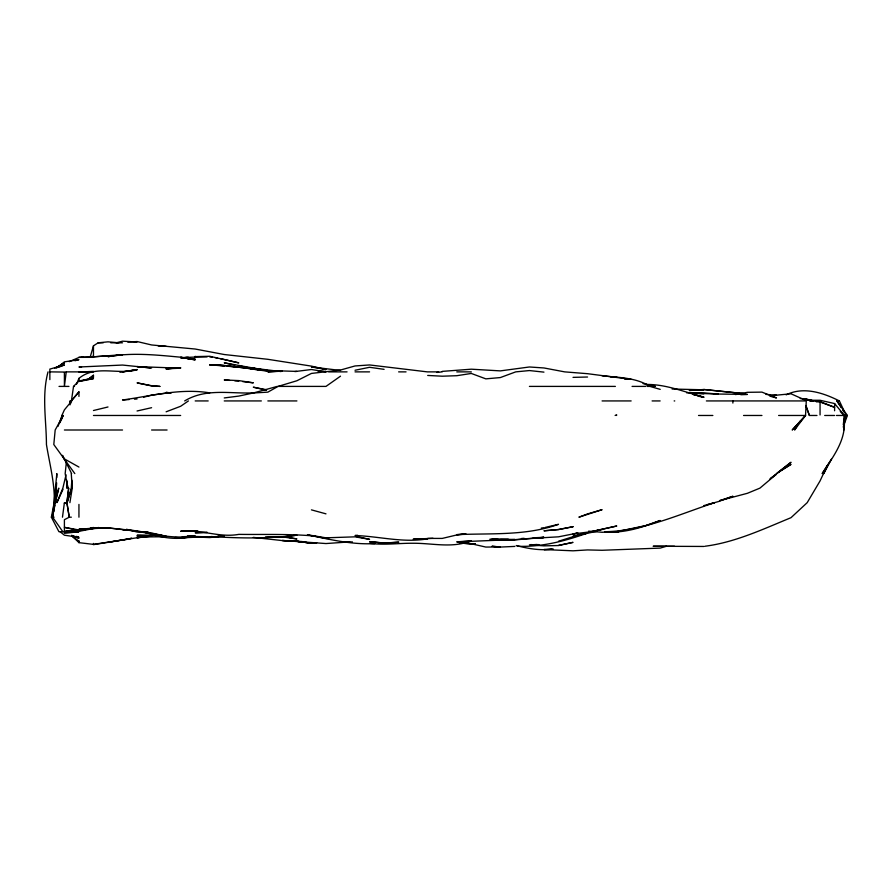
<?xml version="1.0" encoding="UTF-8"?>
<svg xmlns="http://www.w3.org/2000/svg" width="892" height="892" viewBox="0 0 892 892"><rect width="100%" height="100%" fill="white"/><g stroke="black" fill="none" stroke-linecap="round" stroke-linejoin="round"><path stroke-width="1.34" d="M809.49 400.263L820.06 400.263L834.6 403.563L844.456 415.471L843.787 430L844.323 415.471M69.899 502.664L72.241 488.125L72.274 481.524M66.788 480.197L66.644 488.125L67.368 481.524M56.642 482.84L56.129 490.767M56.742 477.566L56.832 473.596L52.639 517.193L62.83 531.721M54.189 505.307C55.304 484.568 49.729 464.732 46.44 444.528C46.373 420.344 41.623 395.736 48.023 371.875M53.765 511.908L53.944 507.949M71.839 480.197L71.282 488.125L67.101 502.664L71.75 488.125M55.326 502.664L56.419 488.125L54.936 502.664L58.761 488.125L51.981 517.193M66.421 461.71L65.172 473.596L67.781 488.125L67.614 485.482M843.319 424.715L843.899 419.43M66.242 371.875L64.402 386.403L64.402 372.666L66.242 371.875L93.47 371.897M62.473 517.193L64.402 502.664L66.911 502.664L69.242 517.193L64.402 519.69L64.402 532.223M80.258 381.308L93.47 378.609L78.942 380.884L73.534 386.403L71.405 400.932L78.942 391.9L78.942 396.416M61.269 419.43L61.86 415.471L64.402 409.874L71.773 400.932L71.115 400.932L70.658 403.574M55.728 493.41L53.42 511.908L54.178 502.664L51.368 517.193L58.939 531.721L78.942 531.353L98.756 527.495M61.437 419.43L62.105 415.471L58.013 426.365M52.639 517.193L53.13 514.55M54.345 507.949L54.836 505.307M64.402 531.877L77.615 529.859M66.053 474.789L62.864 488.125L56.91 502.664L62.998 489.34M843.364 427.357L846.162 415.471L843.553 424.715M90.114 357.346L93.47 345.806L98.153 342.807L107.999 341.837L118.959 342.807M194.857 357.346L195.192 356.343L195.192 357.068L180.652 357.647M843.397 426.365L847.4 415.471L836.93 400.932L839.383 400.932L845.594 414.256M826.906 466.326L820.06 480.922L807.193 502.664L791.003 517.683C763.106 529.146 734.885 542.481 704.825 546.261M76.556 384.118L78.942 378.386C95.667 364.493 117.922 375.119 137.067 369.756L122.527 371.875L137.067 369.589L126.396 371.418M826.806 466.326L823.773 473.596L831.489 459.068L822.179 473.596C832.649 457.284 846.53 440.079 844.111 419.43M59.931 422.73L63.221 415.471L55.181 430L53.799 444.528L74.816 473.596M797.426 425.529L794.571 430L805.532 415.471L806.279 400.932L706.386 400.932M798.853 423.299L800.291 421.057M71.115 400.932L78.942 391.9M805.532 415.639L792.207 430L805.532 415.471L778.616 415.471M88.297 379.524L93.47 375.231L93.47 377.372L91.229 378.754M58.203 366.868L64.402 361.851L78.942 359.643L74.973 360.758M92.099 357.346L93.47 356.243L93.47 345.806M777.512 472.782L791.003 462.268L769.763 479.115M88.275 379.223L93.47 375.231M58.203 367.314L64.402 362.754L56.575 367.66M770.878 478.157L776.475 474.187L759.928 488.125L747.407 493.298L719.654 500.646L732.878 496.264L718.339 501.594L703.81 505.63M340.51 376.156L325.981 386.403L278.07 386.403L267.856 392.145L253.317 392.982L238.788 396.081L224.249 397.943M188.413 400.932L180.652 406.273L166.124 411.803M776.475 473.596L791.003 464.375L778.705 471.901M56.575 367.917L64.402 363.289L54.713 368.24M615.134 415.471L616.617 414.713L616.617 415.471M78.117 531.721L64.402 532.089L78.942 531.353L64.402 531.197M786.153 394.866C803.357 386.203 823.294 392.803 839.383 400.932M69.253 361.661L78.942 357.48M184.677 400.932C205.94 387.942 230.158 393.941 253.317 392.87M59.563 366.891L64.402 364.995L49.863 369.098L49.863 379.624M582.019 533.695L573.021 537.14L576.611 535.78M558.492 541.232L573.021 536.694M64.402 503.411L66.911 502.664L68.673 488.125L66.889 502.664L69.242 517.193L71.338 517.193M278.07 386.403L296.913 380.75L311.442 373.425L340.51 370.024L355.038 365.954L369.567 364.951L427.357 371.875L438.674 371.875M666.458 546.261L660.214 548.101L602.089 550.275L587.549 549.929L573.021 550.81L543.953 549.561L551.88 548.981M80.258 381.196L93.47 377.372M253.317 392.982L277.245 386.403M707.434 504.638L714.682 502.664C678.823 514.416 642.976 531.141 604.72 531.721C623.887 533.65 642.608 527.317 660.214 520.504L645.685 525.578L616.617 531.721M143.668 397.219L151.595 395.111L166.124 393.171M116.306 342.807L122.527 341.19L137.067 341.982L134.424 342.071M590.983 531.721L616.617 526.035L590.983 531.721L573.021 533.962L577.971 532.97L558.492 536.828L533.383 538.277M93.47 410.521L107.999 406.975M88.799 357.346L93.47 356.243M545.28 527.406L558.492 524.329C525.7 536.036 490.856 533.082 456.771 534.654L464.687 533.918M137.067 410.989L151.595 407.7M141.025 535.568L137.067 536.203L150.269 535.657L93.47 544.644L93.47 543.418M558.492 545.38L573.021 542.369L558.492 545.536L543.953 545.859L529.424 544.8M355.038 370.258L369.567 367.292L384.106 369.344M126.497 539.348L93.47 544.376L78.942 542.648L71.594 535.367M129.139 538.801L131.782 538.266L107.999 542.414M735.521 394.587L747.407 392.313L761.935 392.123L776.475 397.943L769.863 396.16M597.227 531.264L573.021 536.215L587.549 533.093C564.803 541.121 541.645 547.197 517.36 546.261M80.258 529.937L82.9 529.447M85.543 528.967L88.185 528.477M90.828 527.997L93.47 527.507L78.942 530.673L64.692 531.721M191.222 536.538C175.613 540.652 159.4 537.24 144.448 532.1M772.505 395.546L791.003 393.785L805.532 400.296M150.269 535.613L137.067 537.843L151.595 536.092L147.626 536.393M123.732 371.875L119.885 372.209M93.47 371.373L78.942 372.075M432.988 538.289L413.174 539.214L427.703 538.801C403.429 543.172 379.312 536.293 355.038 535.523L357.681 535.334M80.258 529.982L97.429 527.651M294.828 371.574L311.442 369.511L325.981 371.875M773.832 395.669L776.475 395.301L765.905 394.375M541.31 528.064L543.953 527.718M195.192 536.783L180.652 537.653L189.907 536.527M77.615 530.116L64.402 531.721L78.942 530.963L65.395 531.721M466.014 533.918L456.771 534.966L442.231 538.422L427.703 538.411M64.402 533.338L78.942 531.721L74.973 531.833M436.946 372.432L442.231 371.875M349.753 541.901L325.981 543.551L282.385 540.485L296.913 541.254L311.442 543.195L316.727 542.793M442.231 371.384L471.299 369.188L500.356 370.882L529.424 366.98L543.953 367.961L564.714 371.875L587.549 373.692L631.146 379.356L624.545 379.033M553.207 548.993C540.82 550.877 528.231 548.68 516.234 545.525M217.648 536.583L209.72 537.285L218.964 536.538L209.72 537.575L184.622 536.571M166.124 368.898L180.652 367.649L166.124 368.797L180.652 368.195L137.067 366.59L150.269 367.894M180.652 537.731L195.192 536.527M203.12 536.884L180.652 537.876M144.983 536.583L139.709 536.984L164.808 536.75M374.852 543.585C353.477 544.856 332.237 540.05 311.442 535.613L324.655 538.155M129.139 399.538L122.527 399.995C151.395 395.981 180.34 388.031 209.72 392.87M134.424 399.17L137.067 398.98M107.999 355.83L93.47 356.822L122.527 354.682L107.999 356.655C132.016 352.34 156.579 354.971 180.652 357.201L195.192 359.889L180.652 357.346L195.192 359.108L187.264 358.584M703.81 389.492L744.764 393.707L703.81 389.492L689.271 390.495L703.81 389.793L672.1 389.023M521.497 538.5L524.139 538.311M347.111 541.868L340.51 542.303L352.396 541.901M127.812 342.127L137.067 341.536L151.595 344.959L195.192 349.028L224.249 354.525L267.856 359.309L311.442 366.121L325.981 369.533L311.442 366.947L340.51 370.459M533.383 538.099L543.953 537.463L514.896 539.883L489.797 539.259M598.119 529.881L602.089 529.647M80.838 357.346L93.47 356.655M612.704 531.721L602.089 532.279L588.62 531.141M459.413 543.016L475.258 543.919M740.806 394.721L747.407 394.409L714.369 393.996M514.896 546.406L500.356 547.064L491.96 546.261L500.356 546.952L485.828 547.064L463.372 541.968M533.383 537.787L543.953 537.341L514.896 539.638L492.429 539.225M508.284 539.192L500.356 539.482L514.896 539.526L456.771 541.901L471.299 540.675C452.578 548.558 432.609 543.105 413.174 543.261C398.613 543.105 384.084 545.302 369.567 543.317L374.852 543.161M180.652 357.77L188.402 357.536M137.067 531.086L150.28 532.814L107.999 527.908L78.942 529.212L107.999 527.685L93.47 528.254L78.942 530.584L64.402 527.35L77.615 529.725M195.192 356.61L209.72 356.265L238.788 362.877L220.246 358.584M573.021 377.372L587.549 377.015M187.264 536.103L195.192 535.947C177.508 538.701 159.612 535.891 142.397 531.721M151.595 430L167.072 430M217.648 536.337L224.249 536.215L209.72 536.884L187.264 536.259M195.192 357.068L207.078 356.912M690.598 393.093L718.339 394.074L703.81 392.87L686.628 392.815M816.102 401.612L820.06 401.601L834.6 407.332L820.06 402.002L820.06 414.97M98.153 342.807L103.238 342.807M110.764 342.807L122.527 342.807M93.47 357.346L78.942 357.346L83.569 357.346M185.792 357.346L188.379 357.346M49.863 371.875L64.402 372.053M328.735 371.875L347.066 371.875M355.038 371.875L369.567 371.875M398.635 371.875L406.05 371.875M456.771 371.875L471.299 371.875M59.028 386.403L68.94 386.403M73.534 386.403L74.504 386.403M529.424 386.403L615.368 386.403M632.071 386.403L645.685 386.403M647.202 386.403L649.911 386.403L660.214 389.369M195.192 400.932L208.182 400.932M224.249 400.932L261.345 400.932M267.856 400.932L296.913 400.932M602.089 400.932L631.146 400.932M652.108 400.932L660.136 400.932M674.162 400.932L674.742 400.932M810.415 400.932L813.727 400.932L805.532 398.858L810.415 400.932L805.532 398.78L800.247 398.568M93.47 415.471L180.652 415.471M698.525 415.471L712.853 415.471M743.56 415.471L761.935 415.471M806.011 406.395L809.401 415.471L816.972 415.471M824.699 415.471L834.6 415.471M836.44 415.471L847.4 415.471M64.402 430L122.527 430M51.368 517.193L54.122 517.193M703.81 546.45L653.145 546.261L674.519 546.261M156.88 535.423L137.067 535.289L148.953 535.546M534.709 544.566L538.668 544.611M816.102 401.545L820.06 401.601L805.532 399.761L813.727 400.932M325.981 538.411L328.624 538.456M81.573 367.058L78.942 367.002L122.527 365.051L151.595 368.028M318.054 371.206L325.981 371.462M296.913 371.406L282.385 370.949L267.856 371.875L282.385 371.161C258 371.563 234.128 364.884 209.72 364.761L224.249 366.021M302.198 541.533L282.385 540.597L253.317 537.385M158.196 345.951L166.124 346.286M491.113 539.236L500.356 539.627L493.755 539.203M211.036 536.538C239.647 538.344 268.447 538.846 296.913 535.178L282.385 536.984L265.214 537.274L282.385 536.906L296.913 538.924L288.986 537.542M690.598 393.171L703.81 393.807M427.703 375.443L442.231 376.201L456.771 375.71L471.299 373.458L485.828 378.855L500.356 377.561L515.721 371.875L529.424 370.559L543.953 372.131M148.953 532.669L137.067 532.045L126.519 529.257M224.249 365.597L209.72 364.806L224.249 365.62L253.317 368.953L238.788 365.731L253.317 369.232L267.856 371.262M530.74 544.577L538.668 545.079M175.367 537.475L179.337 537.776M229.534 366.434L237.462 367.058M229.534 380.382L224.249 379.947L238.788 380.594L253.317 382.835L242.747 381.609M234.819 380.828L238.788 381.152M122.527 529.681L137.067 530.896L107.999 527.908M171.409 392.881L166.124 392.413L170.093 392.948M602.089 375.777C618.189 377.595 635.862 377.338 649.911 386.403M459.413 542.894L471.299 544.109M281.058 371.563L253.317 368.206L259.929 369.879M209.72 356.867L212.274 357.179M197.812 530.885L180.652 531.208C200.243 528.945 219.12 537.987 238.788 534.375C262.995 534.676 287.28 533.862 311.442 535.78L307.484 534.665M472.615 543.707L475.258 544.064M536.025 544.521L538.668 544.878M146.288 532.089L148.942 532.446M698.525 396.293L703.81 397.063L693.24 394.454M141.516 532.111L150.335 533.483M142.519 531.721L166.124 536.226L151.595 533.003M283.701 536.616L286.343 537.084M246.716 367.426L267.856 370.671L224.249 362.832L234.819 365.151M214.894 357.592L217.57 358.093M643.043 383.605L655.319 386.403L645.685 384.463C665.767 384.028 684.699 392.056 703.81 397.263L693.24 394.509M266.53 389.759L253.317 387.195L266.53 390.161M356.365 536.427L369.567 539.337L355.038 536.839L325.981 537.82L307.484 534.787M144.448 532L150.402 533.394M259.929 369.823L253.317 368.117L258.479 369.779M311.442 509.867L325.981 513.848M76.511 536.348L78.942 537.274L64.402 535.211L60.099 531.721M72.876 535.568L78.942 538.322L75.552 536.527M64.402 458.901L78.942 467.062M71.683 535.914L78.942 541.779L71.929 535.378M840.275 411.513L844.066 415.471M836.93 400.932L841.189 407.644M842.606 409.885L844.033 412.115M62.54 455.433L71.616 473.596M62.407 455.433L64.224 459.068M805.967 405.503L809.401 415.471M71.271 473.596L72.241 488.125M70.022 403.574L69.91 400.932L69.989 404.901M834.6 403.563L834.6 410.766M732.878 400.932L732.878 403.061M78.942 378.386L78.942 381.586M78.942 504.415L78.942 517.193M78.942 540.519L78.942 542.648M54.2 502.664L54.122 505.307L54.178 502.664M587.549 513.904L578.897 517.193L602.089 509.678L587.549 513.904M573.021 526.715L558.492 529.569L543.953 530.807L558.492 529.514L573.021 526.715M618.78 531.721L607.407 531.721L618.78 531.721M398.635 542.191L384.106 543.206L369.567 541.589L384.106 543.016L398.635 542.191M207.078 532.357L195.192 532.78L207.078 532.424M475.258 543.685L471.299 543.797L475.258 543.685M616.617 377.082L611.332 377.204L616.617 377.082M159.869 386.403L151.595 385.913L137.067 382.869L151.595 385.712L159.869 386.403M311.442 543.195L296.913 541.332L311.442 543.195"/></g></svg>
